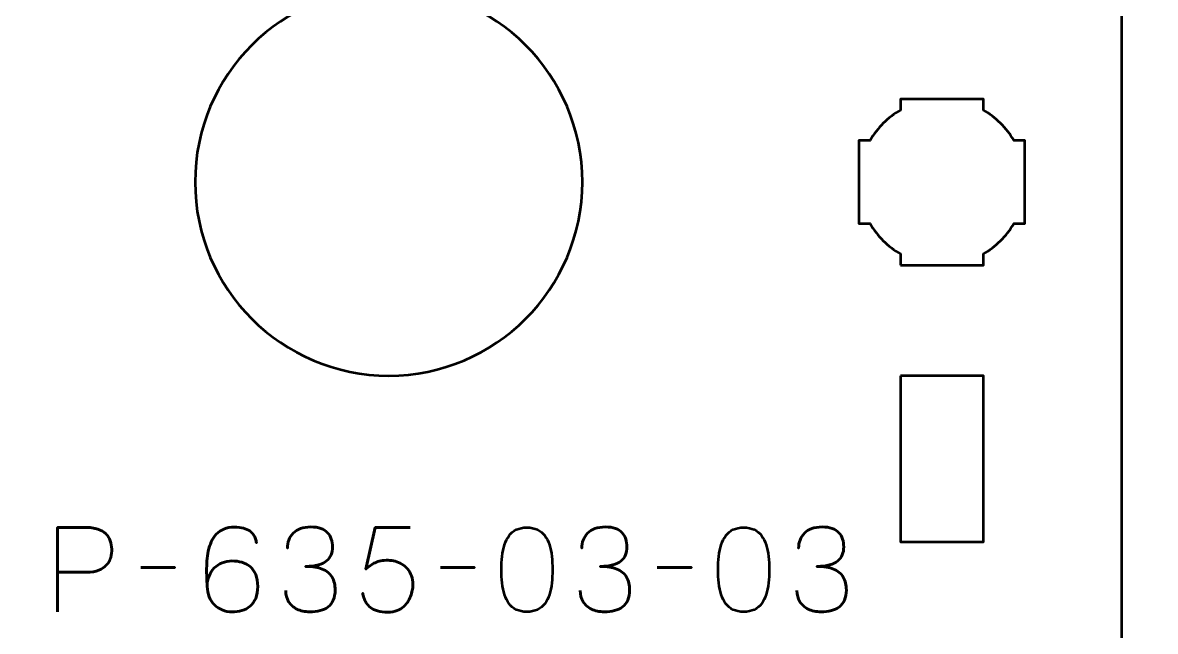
# Model space of a CAD drawing. Header units: centimetres. Extents: x -21 to 0, y -29.7 to 0.
# Drawn here: x -18.823 to -14.728, y -27.174 to -24.974 of the extents above; entities that cross this region are included whole.
import ezdxf

# ---------------------------------------------------------------- set-up
doc = ezdxf.new("R2010")
doc.units = ezdxf.units.CM
doc.header["$MEASUREMENT"] = 0
doc.layers.add('Layer 1', color=7, linetype='Continuous')

msp = doc.modelspace()

# ---------------------------------------------------------------- linework, layer by layer
at = {"layer": 'Layer 1', "color": 1, "lineweight": 53}
msp.add_open_spline([(-21.00003, -29.19995), (-21.00003, -29.19995), (-21.00003, -1.69992), (-21.00003, -1.69992), (-21.00003, -1.69992), (-21.00003, -1.61709), (-20.93286, -1.54992), (-20.85003, -1.54992), (-20.85003, -1.54992), (-20.7672, -1.54992), (-20.70003, -1.48275), (-20.70003, -1.39992), (-20.70003, -1.39992), (-20.70003, -1.31709), (-20.7672, -1.24992), (-20.85003, -1.24992), (-20.85003, -1.24992), (-20.93286, -1.24992), (-21.00003, -1.18275), (-21.00003, -1.09992), (-21.00003, -1.09992), (-21.00003, -1.09992), (-21.00003, -0.49992), (-21.00003, -0.49992), (-21.00003, -0.49992), (-21.00003, -0.22295), (-20.77694, 0.00004), (-20.49994, 0.00004), (-20.49994, 0.00004), (-20.49994, 0.00004), (-0.50008, 0.00004), (-0.50008, 0.00004), (-0.50008, 0.00004), (-0.22294, 0.00004), (0.00002, -0.22295), (0.00002, -0.49992), (0.00002, -0.49992), (0.00002, -0.49992), (0.00002, -29.19995), (0.00002, -29.19995), (0.00002, -29.19995), (0.00002, -29.47695), (-0.22294, -29.70004), (-0.50008, -29.70004), (-0.50008, -29.70004), (-0.50008, -29.70004), (-20.49994, -29.70004), (-20.49994, -29.70004), (-20.49994, -29.70004), (-20.77694, -29.70004), (-21.00003, -29.47695), (-21.00003, -29.19995)], degree=3, knots=[0, 0, 0, 0, 0.0769231, 0.0769231, 0.0769231, 0.0769231, 0.1538462, 0.1538462, 0.1538462, 0.1538462, 0.2307692, 0.2307692, 0.2307692, 0.2307692, 0.3076923, 0.3076923, 0.3076923, 0.3076923, 0.3846154, 0.3846154, 0.3846154, 0.3846154, 0.4615385, 0.4615385, 0.4615385, 0.4615385, 0.5384615, 0.5384615, 0.5384615, 0.5384615, 0.6153846, 0.6153846, 0.6153846, 0.6153846, 0.6923077, 0.6923077, 0.6923077, 0.6923077, 0.7692308, 0.7692308, 0.7692308, 0.7692308, 0.8461538, 0.8461538, 0.8461538, 0.8461538, 0.9230769, 0.9230769, 0.9230769, 0.9230769, 1, 1, 1, 1], dxfattribs=at)
at = {"layer": 'Layer 1', "color": 3, "lineweight": 53}
msp.add_open_spline([(-19.64993, -22.89997), (-19.64993, -22.89997), (-15.35006, -22.89997), (-15.35006, -22.89997), (-15.35006, -22.89997), (-15.07292, -22.89997), (-14.84996, -23.12306), (-14.84996, -23.40006), (-14.84996, -23.40006), (-14.84996, -23.40006), (-14.84996, -27.69993), (-14.84996, -27.69993), (-14.84996, -27.69993), (-14.84996, -27.97707), (-15.07292, -28.20003), (-15.35006, -28.20003), (-15.35006, -28.20003), (-15.35006, -28.20003), (-19.64993, -28.20003), (-19.64993, -28.20003), (-19.64993, -28.20003), (-19.92693, -28.20003), (-20.15002, -27.97707), (-20.15002, -27.69993), (-20.15002, -27.69993), (-20.15002, -27.69993), (-20.15002, -23.40006), (-20.15002, -23.40006), (-20.15002, -23.40006), (-20.15002, -23.12306), (-19.92693, -22.89997), (-19.64993, -22.89997)], degree=3, knots=[0, 0, 0, 0, 0.125, 0.125, 0.125, 0.125, 0.25, 0.25, 0.25, 0.25, 0.375, 0.375, 0.375, 0.375, 0.5, 0.5, 0.5, 0.5, 0.625, 0.625, 0.625, 0.625, 0.75, 0.75, 0.75, 0.75, 0.875, 0.875, 0.875, 0.875, 1, 1, 1, 1], dxfattribs=at)
at = {"layer": 'Layer 1', "lineweight": 53}
for points, knots in [([(-17.49999, -24.85), (-17.11345, -24.85), (-16.79999, -25.16346), (-16.79999, -25.55), (-16.79999, -25.55), (-16.79999, -25.93654), (-17.11345, -26.25), (-17.49999, -26.25), (-17.49999, -26.25), (-17.88653, -26.25), (-18.19999, -25.93654), (-18.19999, -25.55), (-18.19999, -25.55), (-18.19999, -25.16346), (-17.88653, -24.85), (-17.49999, -24.85)], [0, 0, 0, 0, 0.25, 0.25, 0.25, 0.25, 0.5, 0.5, 0.5, 0.5, 0.75, 0.75, 0.75, 0.75, 1, 1, 1, 1]), ([(-15.64998, -25.85006), (-15.64998, -25.85006), (-15.64998, -25.80988), (-15.64998, -25.80988), (-15.64998, -25.80988), (-15.69552, -25.78355), (-15.73348, -25.7456), (-15.75983, -25.70007), (-15.75983, -25.70007), (-15.75983, -25.70007), (-15.79998, -25.70007), (-15.79998, -25.70007), (-15.79998, -25.70007), (-15.79998, -25.70007), (-15.79998, -25.55155), (-15.79998, -25.55155), (-15.79998, -25.55155), (-15.79998, -25.55155), (-15.8, -25.55), (-15.8, -25.55), (-15.8, -25.55), (-15.8, -25.55), (-15.79998, -25.54845), (-15.79998, -25.54845), (-15.79998, -25.54845), (-15.79998, -25.54845), (-15.79998, -25.40006), (-15.79998, -25.40006), (-15.79998, -25.40006), (-15.79998, -25.40006), (-15.75988, -25.40006), (-15.75988, -25.40006), (-15.75988, -25.40006), (-15.73353, -25.35449), (-15.69554, -25.31649), (-15.64998, -25.29013), (-15.64998, -25.29013), (-15.64998, -25.29013), (-15.64998, -25.25005), (-15.64998, -25.25005), (-15.64998, -25.25005), (-15.64998, -25.25005), (-15.50464, -25.25005), (-15.50464, -25.25005), (-15.50464, -25.25005), (-15.50464, -25.25005), (-15.5, -25.24999), (-15.5, -25.24999), (-15.5, -25.24999), (-15.5, -25.24999), (-15.49535, -25.25005), (-15.49535, -25.25005), (-15.49535, -25.25005), (-15.49535, -25.25005), (-15.34997, -25.25005), (-15.34997, -25.25005), (-15.34997, -25.25005), (-15.34997, -25.25005), (-15.34997, -25.29013), (-15.34997, -25.29013), (-15.34997, -25.29013), (-15.3044, -25.31649), (-15.26643, -25.35449), (-15.24009, -25.40006), (-15.24009, -25.40006), (-15.24009, -25.40006), (-15.19997, -25.40006), (-15.19997, -25.40006), (-15.19997, -25.40006), (-15.19997, -25.40006), (-15.19997, -25.70007), (-15.19997, -25.70007), (-15.19997, -25.70007), (-15.19997, -25.70007), (-15.24014, -25.70007), (-15.24014, -25.70007), (-15.24014, -25.70007), (-15.26648, -25.7456), (-15.30444, -25.78355), (-15.34997, -25.80988), (-15.34997, -25.80988), (-15.34997, -25.80988), (-15.34997, -25.85006), (-15.34997, -25.85006), (-15.34997, -25.85006), (-15.34997, -25.85006), (-15.64998, -25.85006), (-15.64998, -25.85006)], [0, 0, 0, 0, 0.0454545, 0.0454545, 0.0454545, 0.0454545, 0.0909091, 0.0909091, 0.0909091, 0.0909091, 0.1363636, 0.1363636, 0.1363636, 0.1363636, 0.1818182, 0.1818182, 0.1818182, 0.1818182, 0.2272727, 0.2272727, 0.2272727, 0.2272727, 0.2727273, 0.2727273, 0.2727273, 0.2727273, 0.3181818, 0.3181818, 0.3181818, 0.3181818, 0.3636364, 0.3636364, 0.3636364, 0.3636364, 0.4090909, 0.4090909, 0.4090909, 0.4090909, 0.4545455, 0.4545455, 0.4545455, 0.4545455, 0.5, 0.5, 0.5, 0.5, 0.5454545, 0.5454545, 0.5454545, 0.5454545, 0.5909091, 0.5909091, 0.5909091, 0.5909091, 0.6363636, 0.6363636, 0.6363636, 0.6363636, 0.6818182, 0.6818182, 0.6818182, 0.6818182, 0.7272727, 0.7272727, 0.7272727, 0.7272727, 0.7727273, 0.7727273, 0.7727273, 0.7727273, 0.8181818, 0.8181818, 0.8181818, 0.8181818, 0.8636364, 0.8636364, 0.8636364, 0.8636364, 0.9090909, 0.9090909, 0.9090909, 0.9090909, 0.9545455, 0.9545455, 0.9545455, 0.9545455, 1, 1, 1, 1]), ([(-15.65006, -26.24998), (-15.65006, -26.24998), (-15.35006, -26.24998), (-15.35006, -26.24998), (-15.35006, -26.24998), (-15.35006, -26.24998), (-15.35006, -26.84998), (-15.35006, -26.84998), (-15.35006, -26.84998), (-15.35006, -26.84998), (-15.65006, -26.84998), (-15.65006, -26.84998), (-15.65006, -26.84998), (-15.65006, -26.84998), (-15.65006, -26.24998), (-15.65006, -26.24998)], [0, 0, 0, 0, 0.25, 0.25, 0.25, 0.25, 0.5, 0.5, 0.5, 0.5, 0.75, 0.75, 0.75, 0.75, 1, 1, 1, 1])]:
    msp.add_open_spline(points, degree=3, knots=knots, dxfattribs=at)
at = {"layer": 'Layer 1', "color": 5, "lineweight": 53}
for points, knots in [([(-18.69699, -27.10342), (-18.69699, -27.10342), (-18.69699, -26.7982), (-18.69699, -26.7982), (-18.69699, -26.7982), (-18.69699, -26.7982), (-18.59962, -26.7982), (-18.59962, -26.7982), (-18.59962, -26.7982), (-18.58015, -26.79827), (-18.56414, -26.80046), (-18.55151, -26.80469), (-18.55151, -26.80469), (-18.53895, -26.80885), (-18.52907, -26.81464), (-18.52194, -26.82198), (-18.52194, -26.82198), (-18.51482, -26.82924), (-18.50974, -26.83757), (-18.50663, -26.84695), (-18.50663, -26.84695), (-18.5036, -26.85634), (-18.50184, -26.86614), (-18.50141, -26.87652), (-18.50141, -26.87652), (-18.50092, -26.88689), (-18.50212, -26.89705), (-18.50494, -26.90692), (-18.50494, -26.90692), (-18.50783, -26.9168), (-18.5127, -26.92576), (-18.51969, -26.93381), (-18.51969, -26.93381), (-18.5266, -26.94185), (-18.53598, -26.94827), (-18.54777, -26.953), (-18.54777, -26.953), (-18.55955, -26.95779), (-18.57415, -26.96019), (-18.59158, -26.96033), (-18.59158, -26.96033), (-18.59158, -26.96033), (-18.69699, -26.96033), (-18.69699, -26.96033), (-18.69699, -26.96033), (-18.69699, -26.96033), (-18.59158, -26.96033), (-18.59158, -26.96033), (-18.59158, -26.96033), (-18.57451, -26.96019), (-18.56004, -26.95779), (-18.54833, -26.953), (-18.54833, -26.953), (-18.53655, -26.94827), (-18.52716, -26.94185), (-18.52011, -26.93381), (-18.52011, -26.93381), (-18.51312, -26.92576), (-18.50811, -26.9168), (-18.50515, -26.90692), (-18.50515, -26.90692), (-18.50219, -26.89705), (-18.50092, -26.88689), (-18.50141, -26.87652), (-18.50141, -26.87652), (-18.50184, -26.86614), (-18.5036, -26.85634), (-18.50677, -26.84695), (-18.50677, -26.84695), (-18.50988, -26.83757), (-18.5151, -26.82924), (-18.52223, -26.82198), (-18.52223, -26.82198), (-18.52942, -26.81464), (-18.5393, -26.80885), (-18.55186, -26.80469), (-18.55186, -26.80469), (-18.56449, -26.80046), (-18.58036, -26.79827), (-18.59962, -26.7982), (-18.59962, -26.7982), (-18.59962, -26.7982), (-18.69699, -26.7982), (-18.69699, -26.7982), (-18.69699, -26.7982), (-18.69699, -26.7982), (-18.69699, -27.10342), (-18.69699, -27.10342)], [0, 0, 0, 0, 0.0454545, 0.0454545, 0.0454545, 0.0454545, 0.0909091, 0.0909091, 0.0909091, 0.0909091, 0.1363636, 0.1363636, 0.1363636, 0.1363636, 0.1818182, 0.1818182, 0.1818182, 0.1818182, 0.2272727, 0.2272727, 0.2272727, 0.2272727, 0.2727273, 0.2727273, 0.2727273, 0.2727273, 0.3181818, 0.3181818, 0.3181818, 0.3181818, 0.3636364, 0.3636364, 0.3636364, 0.3636364, 0.4090909, 0.4090909, 0.4090909, 0.4090909, 0.4545455, 0.4545455, 0.4545455, 0.4545455, 0.5, 0.5, 0.5, 0.5, 0.5454545, 0.5454545, 0.5454545, 0.5454545, 0.5909091, 0.5909091, 0.5909091, 0.5909091, 0.6363636, 0.6363636, 0.6363636, 0.6363636, 0.6818182, 0.6818182, 0.6818182, 0.6818182, 0.7272727, 0.7272727, 0.7272727, 0.7272727, 0.7727273, 0.7727273, 0.7727273, 0.7727273, 0.8181818, 0.8181818, 0.8181818, 0.8181818, 0.8636364, 0.8636364, 0.8636364, 0.8636364, 0.9090909, 0.9090909, 0.9090909, 0.9090909, 0.9545455, 0.9545455, 0.9545455, 0.9545455, 1, 1, 1, 1]), ([(-18.1564, -27.01156), (-18.15633, -26.99773), (-18.15408, -26.98524), (-18.14956, -26.97395), (-18.14956, -26.97395), (-18.14512, -26.96273), (-18.13884, -26.95307), (-18.13072, -26.94495), (-18.13072, -26.94495), (-18.12268, -26.93691), (-18.11315, -26.9307), (-18.10229, -26.92633), (-18.10229, -26.92633), (-18.09142, -26.92195), (-18.0795, -26.91977), (-18.06666, -26.91969), (-18.06666, -26.91969), (-18.05375, -26.91962), (-18.04168, -26.92125), (-18.03046, -26.92449), (-18.03046, -26.92449), (-18.01924, -26.92767), (-18.00944, -26.93289), (-18.0009, -26.94009), (-18.0009, -26.94009), (-17.99236, -26.94721), (-17.98566, -26.95667), (-17.98086, -26.96845), (-17.98086, -26.96845), (-17.97607, -26.98023), (-17.9736, -26.99455), (-17.97353, -27.01156), (-17.97353, -27.01156), (-17.9736, -27.02856), (-17.97607, -27.04288), (-17.98086, -27.05467), (-17.98086, -27.05467), (-17.98566, -27.06645), (-17.99236, -27.0759), (-18.0009, -27.08303), (-18.0009, -27.08303), (-18.00944, -27.09023), (-18.01924, -27.09545), (-18.03046, -27.09862), (-18.03046, -27.09862), (-18.04168, -27.10187), (-18.05375, -27.10349), (-18.06666, -27.10342), (-18.06666, -27.10342), (-18.0795, -27.10335), (-18.09128, -27.10116), (-18.10208, -27.09679), (-18.10208, -27.09679), (-18.1128, -27.09241), (-18.12211, -27.0862), (-18.13009, -27.07809), (-18.13009, -27.07809), (-18.13806, -27.07005), (-18.14434, -27.06038), (-18.14885, -27.04909), (-18.14885, -27.04909), (-18.15344, -27.03787), (-18.15591, -27.02539), (-18.1564, -27.01156), (-18.1564, -27.01156), (-18.15669, -27.00457), (-18.15704, -26.99625), (-18.15753, -26.98658), (-18.15753, -26.98658), (-18.15803, -26.97684), (-18.15831, -26.96626), (-18.15838, -26.9549), (-18.15838, -26.9549), (-18.15845, -26.94347), (-18.1581, -26.93169), (-18.15718, -26.91962), (-18.15718, -26.91962), (-18.15633, -26.90749), (-18.15464, -26.89556), (-18.15217, -26.88378), (-18.15217, -26.88378), (-18.1497, -26.87207), (-18.14617, -26.86099), (-18.14152, -26.85062), (-18.14152, -26.85062), (-18.13686, -26.84025), (-18.13086, -26.83108), (-18.12345, -26.8231), (-18.12345, -26.8231), (-18.11598, -26.81513), (-18.10687, -26.80885), (-18.09608, -26.80427), (-18.09608, -26.80427), (-18.08528, -26.79975), (-18.07251, -26.79742), (-18.05777, -26.79735), (-18.05777, -26.79735), (-18.04493, -26.79742), (-18.03406, -26.79869), (-18.02503, -26.80116), (-18.02503, -26.80116), (-18.016, -26.80363), (-18.00859, -26.80695), (-18.00266, -26.81104), (-18.00266, -26.81104), (-17.99681, -26.8152), (-17.99215, -26.81972), (-17.98877, -26.82473), (-17.98877, -26.82473), (-17.98538, -26.82967), (-17.98284, -26.83468), (-17.98129, -26.83969), (-17.98129, -26.83969), (-17.97966, -26.84469), (-17.97861, -26.84935), (-17.97818, -26.85366), (-17.97818, -26.85366), (-17.97861, -26.84935), (-17.97966, -26.84469), (-17.98129, -26.83969), (-17.98129, -26.83969), (-17.98284, -26.83468), (-17.98538, -26.82967), (-17.98877, -26.82473), (-17.98877, -26.82473), (-17.99215, -26.81972), (-17.99681, -26.8152), (-18.00266, -26.81104), (-18.00266, -26.81104), (-18.00859, -26.80695), (-18.016, -26.80363), (-18.02503, -26.80116), (-18.02503, -26.80116), (-18.03406, -26.79869), (-18.04493, -26.79742), (-18.05777, -26.79735), (-18.05777, -26.79735), (-18.07251, -26.79742), (-18.08528, -26.79975), (-18.09608, -26.80427), (-18.09608, -26.80427), (-18.10687, -26.80885), (-18.11598, -26.81513), (-18.12345, -26.8231), (-18.12345, -26.8231), (-18.13086, -26.83108), (-18.13686, -26.84025), (-18.14152, -26.85062), (-18.14152, -26.85062), (-18.14617, -26.86099), (-18.1497, -26.87207), (-18.15217, -26.88378), (-18.15217, -26.88378), (-18.15464, -26.89556), (-18.15633, -26.90749), (-18.15718, -26.91962), (-18.15718, -26.91962), (-18.1581, -26.93169), (-18.15845, -26.94347), (-18.15838, -26.9549), (-18.15838, -26.9549), (-18.15831, -26.96626), (-18.15803, -26.97684), (-18.15753, -26.98658), (-18.15753, -26.98658), (-18.15704, -26.99625), (-18.15669, -27.00457), (-18.1564, -27.01156), (-18.1564, -27.01156), (-18.15591, -27.02539), (-18.15344, -27.03787), (-18.14885, -27.04909), (-18.14885, -27.04909), (-18.14434, -27.06038), (-18.13806, -27.07005), (-18.13009, -27.07809), (-18.13009, -27.07809), (-18.12211, -27.0862), (-18.1128, -27.09241), (-18.10208, -27.09679), (-18.10208, -27.09679), (-18.09128, -27.10116), (-18.0795, -27.10335), (-18.06666, -27.10342), (-18.06666, -27.10342), (-18.05375, -27.10349), (-18.04168, -27.10187), (-18.03046, -27.09862), (-18.03046, -27.09862), (-18.01924, -27.09545), (-18.00944, -27.09023), (-18.0009, -27.08303), (-18.0009, -27.08303), (-17.99236, -27.0759), (-17.98566, -27.06645), (-17.98086, -27.05467), (-17.98086, -27.05467), (-17.97607, -27.04288), (-17.9736, -27.02856), (-17.97353, -27.01156), (-17.97353, -27.01156), (-17.9736, -26.99455), (-17.97607, -26.98023), (-17.98086, -26.96845), (-17.98086, -26.96845), (-17.98566, -26.95667), (-17.99236, -26.94721), (-18.0009, -26.94009), (-18.0009, -26.94009), (-18.00944, -26.93289), (-18.01924, -26.92767), (-18.03046, -26.92449), (-18.03046, -26.92449), (-18.04168, -26.92125), (-18.05375, -26.91962), (-18.06666, -26.91969), (-18.06666, -26.91969), (-18.0795, -26.91977), (-18.09142, -26.92195), (-18.10229, -26.92633), (-18.10229, -26.92633), (-18.11315, -26.9307), (-18.12268, -26.93691), (-18.13072, -26.94495), (-18.13072, -26.94495), (-18.13884, -26.95307), (-18.14512, -26.96273), (-18.14956, -26.97395), (-18.14956, -26.97395), (-18.15408, -26.98524), (-18.15633, -26.99773), (-18.1564, -27.01156)], [0, 0, 0, 0, 0.0172414, 0.0172414, 0.0172414, 0.0172414, 0.0344828, 0.0344828, 0.0344828, 0.0344828, 0.0517241, 0.0517241, 0.0517241, 0.0517241, 0.0689655, 0.0689655, 0.0689655, 0.0689655, 0.0862069, 0.0862069, 0.0862069, 0.0862069, 0.1034483, 0.1034483, 0.1034483, 0.1034483, 0.1206897, 0.1206897, 0.1206897, 0.1206897, 0.137931, 0.137931, 0.137931, 0.137931, 0.1551724, 0.1551724, 0.1551724, 0.1551724, 0.1724138, 0.1724138, 0.1724138, 0.1724138, 0.1896552, 0.1896552, 0.1896552, 0.1896552, 0.2068966, 0.2068966, 0.2068966, 0.2068966, 0.2241379, 0.2241379, 0.2241379, 0.2241379, 0.2413793, 0.2413793, 0.2413793, 0.2413793, 0.2586207, 0.2586207, 0.2586207, 0.2586207, 0.2758621, 0.2758621, 0.2758621, 0.2758621, 0.2931034, 0.2931034, 0.2931034, 0.2931034, 0.3103448, 0.3103448, 0.3103448, 0.3103448, 0.3275862, 0.3275862, 0.3275862, 0.3275862, 0.3448276, 0.3448276, 0.3448276, 0.3448276, 0.362069, 0.362069, 0.362069, 0.362069, 0.3793103, 0.3793103, 0.3793103, 0.3793103, 0.3965517, 0.3965517, 0.3965517, 0.3965517, 0.4137931, 0.4137931, 0.4137931, 0.4137931, 0.4310345, 0.4310345, 0.4310345, 0.4310345, 0.4482759, 0.4482759, 0.4482759, 0.4482759, 0.4655172, 0.4655172, 0.4655172, 0.4655172, 0.4827586, 0.4827586, 0.4827586, 0.4827586, 0.5, 0.5, 0.5, 0.5, 0.5172414, 0.5172414, 0.5172414, 0.5172414, 0.5344828, 0.5344828, 0.5344828, 0.5344828, 0.5517241, 0.5517241, 0.5517241, 0.5517241, 0.5689655, 0.5689655, 0.5689655, 0.5689655, 0.5862069, 0.5862069, 0.5862069, 0.5862069, 0.6034483, 0.6034483, 0.6034483, 0.6034483, 0.6206897, 0.6206897, 0.6206897, 0.6206897, 0.637931, 0.637931, 0.637931, 0.637931, 0.6551724, 0.6551724, 0.6551724, 0.6551724, 0.6724138, 0.6724138, 0.6724138, 0.6724138, 0.6896552, 0.6896552, 0.6896552, 0.6896552, 0.7068966, 0.7068966, 0.7068966, 0.7068966, 0.7241379, 0.7241379, 0.7241379, 0.7241379, 0.7413793, 0.7413793, 0.7413793, 0.7413793, 0.7586207, 0.7586207, 0.7586207, 0.7586207, 0.7758621, 0.7758621, 0.7758621, 0.7758621, 0.7931034, 0.7931034, 0.7931034, 0.7931034, 0.8103448, 0.8103448, 0.8103448, 0.8103448, 0.8275862, 0.8275862, 0.8275862, 0.8275862, 0.8448276, 0.8448276, 0.8448276, 0.8448276, 0.862069, 0.862069, 0.862069, 0.862069, 0.8793103, 0.8793103, 0.8793103, 0.8793103, 0.8965517, 0.8965517, 0.8965517, 0.8965517, 0.9137931, 0.9137931, 0.9137931, 0.9137931, 0.9310345, 0.9310345, 0.9310345, 0.9310345, 0.9482759, 0.9482759, 0.9482759, 0.9482759, 0.9655172, 0.9655172, 0.9655172, 0.9655172, 0.9827586, 0.9827586, 0.9827586, 0.9827586, 1, 1, 1, 1]), ([(-17.87235, -27.0268), (-17.87228, -27.04204), (-17.86875, -27.0553), (-17.86177, -27.0668), (-17.86177, -27.0668), (-17.85478, -27.07823), (-17.84483, -27.08719), (-17.83185, -27.09361), (-17.83185, -27.09361), (-17.81887, -27.10003), (-17.80328, -27.10328), (-17.78514, -27.10342), (-17.78514, -27.10342), (-17.77153, -27.10342), (-17.75918, -27.10201), (-17.74796, -27.09905), (-17.74796, -27.09905), (-17.73681, -27.09608), (-17.72722, -27.0915), (-17.7191, -27.08522), (-17.7191, -27.08522), (-17.71099, -27.07894), (-17.70478, -27.07082), (-17.70034, -27.06095), (-17.70034, -27.06095), (-17.69596, -27.051), (-17.69378, -27.03907), (-17.69371, -27.0251), (-17.69371, -27.0251), (-17.69363, -27.00648), (-17.69744, -26.99074), (-17.70499, -26.97797), (-17.70499, -26.97797), (-17.71254, -26.9652), (-17.72426, -26.95561), (-17.73999, -26.94905), (-17.73999, -26.94905), (-17.75572, -26.94248), (-17.7759, -26.93917), (-17.80038, -26.93917), (-17.80038, -26.93917), (-17.78211, -26.93924), (-17.7668, -26.93755), (-17.75431, -26.93409), (-17.75431, -26.93409), (-17.74189, -26.93063), (-17.73195, -26.92576), (-17.72447, -26.91941), (-17.72447, -26.91941), (-17.71699, -26.91313), (-17.71156, -26.90565), (-17.70831, -26.89705), (-17.70831, -26.89705), (-17.70499, -26.88851), (-17.70337, -26.87913), (-17.70344, -26.8689), (-17.70344, -26.8689), (-17.70337, -26.85866), (-17.70478, -26.84921), (-17.7076, -26.84046), (-17.7076, -26.84046), (-17.71036, -26.83171), (-17.71487, -26.82402), (-17.72101, -26.81746), (-17.72101, -26.81746), (-17.72715, -26.8109), (-17.73526, -26.80575), (-17.74521, -26.80208), (-17.74521, -26.80208), (-17.75523, -26.79841), (-17.76744, -26.79658), (-17.78176, -26.79651), (-17.78176, -26.79651), (-17.79601, -26.79658), (-17.8085, -26.79869), (-17.81908, -26.80279), (-17.81908, -26.80279), (-17.82974, -26.80688), (-17.83848, -26.81245), (-17.84554, -26.81958), (-17.84554, -26.81958), (-17.85252, -26.8267), (-17.85775, -26.83482), (-17.8612, -26.84399), (-17.8612, -26.84399), (-17.86473, -26.85316), (-17.86642, -26.8629), (-17.86642, -26.87313), (-17.86642, -26.87313), (-17.86642, -26.8629), (-17.86473, -26.85316), (-17.8612, -26.84399), (-17.8612, -26.84399), (-17.85775, -26.83482), (-17.85252, -26.8267), (-17.84554, -26.81958), (-17.84554, -26.81958), (-17.83848, -26.81245), (-17.82974, -26.80688), (-17.81908, -26.80279), (-17.81908, -26.80279), (-17.8085, -26.79869), (-17.79601, -26.79658), (-17.78176, -26.79651), (-17.78176, -26.79651), (-17.76744, -26.79658), (-17.75523, -26.79841), (-17.74521, -26.80208), (-17.74521, -26.80208), (-17.73526, -26.80575), (-17.72715, -26.8109), (-17.72101, -26.81746), (-17.72101, -26.81746), (-17.71487, -26.82402), (-17.71036, -26.83171), (-17.7076, -26.84046), (-17.7076, -26.84046), (-17.70478, -26.84921), (-17.70337, -26.85866), (-17.70344, -26.8689), (-17.70344, -26.8689), (-17.70337, -26.87913), (-17.70499, -26.88851), (-17.70831, -26.89705), (-17.70831, -26.89705), (-17.71156, -26.90565), (-17.71699, -26.91313), (-17.72447, -26.91941), (-17.72447, -26.91941), (-17.73195, -26.92576), (-17.74189, -26.93063), (-17.75431, -26.93409), (-17.75431, -26.93409), (-17.7668, -26.93755), (-17.78211, -26.93924), (-17.80038, -26.93917), (-17.80038, -26.93917), (-17.7759, -26.93917), (-17.75572, -26.94248), (-17.73999, -26.94905), (-17.73999, -26.94905), (-17.72426, -26.95561), (-17.71254, -26.9652), (-17.70499, -26.97797), (-17.70499, -26.97797), (-17.69744, -26.99074), (-17.69363, -27.00648), (-17.69371, -27.0251), (-17.69371, -27.0251), (-17.69378, -27.03907), (-17.69596, -27.051), (-17.70034, -27.06095), (-17.70034, -27.06095), (-17.70478, -27.07082), (-17.71099, -27.07894), (-17.7191, -27.08522), (-17.7191, -27.08522), (-17.72722, -27.0915), (-17.73681, -27.09608), (-17.74796, -27.09905), (-17.74796, -27.09905), (-17.75918, -27.10201), (-17.77153, -27.10342), (-17.78514, -27.10342), (-17.78514, -27.10342), (-17.80328, -27.10328), (-17.81887, -27.10003), (-17.83185, -27.09361), (-17.83185, -27.09361), (-17.84483, -27.08719), (-17.85478, -27.07823), (-17.86177, -27.0668), (-17.86177, -27.0668), (-17.86875, -27.0553), (-17.87228, -27.04204), (-17.87235, -27.0268)], [0, 0, 0, 0, 0.0227273, 0.0227273, 0.0227273, 0.0227273, 0.0454545, 0.0454545, 0.0454545, 0.0454545, 0.0681818, 0.0681818, 0.0681818, 0.0681818, 0.0909091, 0.0909091, 0.0909091, 0.0909091, 0.1136364, 0.1136364, 0.1136364, 0.1136364, 0.1363636, 0.1363636, 0.1363636, 0.1363636, 0.1590909, 0.1590909, 0.1590909, 0.1590909, 0.1818182, 0.1818182, 0.1818182, 0.1818182, 0.2045455, 0.2045455, 0.2045455, 0.2045455, 0.2272727, 0.2272727, 0.2272727, 0.2272727, 0.25, 0.25, 0.25, 0.25, 0.2727273, 0.2727273, 0.2727273, 0.2727273, 0.2954545, 0.2954545, 0.2954545, 0.2954545, 0.3181818, 0.3181818, 0.3181818, 0.3181818, 0.3409091, 0.3409091, 0.3409091, 0.3409091, 0.3636364, 0.3636364, 0.3636364, 0.3636364, 0.3863636, 0.3863636, 0.3863636, 0.3863636, 0.4090909, 0.4090909, 0.4090909, 0.4090909, 0.4318182, 0.4318182, 0.4318182, 0.4318182, 0.4545455, 0.4545455, 0.4545455, 0.4545455, 0.4772727, 0.4772727, 0.4772727, 0.4772727, 0.5, 0.5, 0.5, 0.5, 0.5227273, 0.5227273, 0.5227273, 0.5227273, 0.5454545, 0.5454545, 0.5454545, 0.5454545, 0.5681818, 0.5681818, 0.5681818, 0.5681818, 0.5909091, 0.5909091, 0.5909091, 0.5909091, 0.6136364, 0.6136364, 0.6136364, 0.6136364, 0.6363636, 0.6363636, 0.6363636, 0.6363636, 0.6590909, 0.6590909, 0.6590909, 0.6590909, 0.6818182, 0.6818182, 0.6818182, 0.6818182, 0.7045455, 0.7045455, 0.7045455, 0.7045455, 0.7272727, 0.7272727, 0.7272727, 0.7272727, 0.75, 0.75, 0.75, 0.75, 0.7727273, 0.7727273, 0.7727273, 0.7727273, 0.7954545, 0.7954545, 0.7954545, 0.7954545, 0.8181818, 0.8181818, 0.8181818, 0.8181818, 0.8409091, 0.8409091, 0.8409091, 0.8409091, 0.8636364, 0.8636364, 0.8636364, 0.8636364, 0.8863636, 0.8863636, 0.8863636, 0.8863636, 0.9090909, 0.9090909, 0.9090909, 0.9090909, 0.9318182, 0.9318182, 0.9318182, 0.9318182, 0.9545455, 0.9545455, 0.9545455, 0.9545455, 0.9772727, 0.9772727, 0.9772727, 0.9772727, 1, 1, 1, 1]), ([(-17.42235, -26.7982), (-17.42235, -26.7982), (-17.54935, -26.7982), (-17.54935, -26.7982), (-17.54935, -26.7982), (-17.54935, -26.7982), (-17.58322, -26.94975), (-17.58322, -26.94975), (-17.58322, -26.94975), (-17.57729, -26.94467), (-17.57165, -26.94009), (-17.56621, -26.93606), (-17.56621, -26.93606), (-17.56085, -26.93204), (-17.55521, -26.92866), (-17.54921, -26.92583), (-17.54921, -26.92583), (-17.54328, -26.92301), (-17.53651, -26.92089), (-17.52889, -26.91941), (-17.52889, -26.91941), (-17.52134, -26.91793), (-17.51231, -26.91715), (-17.50194, -26.91715), (-17.50194, -26.91715), (-17.49347, -26.91715), (-17.485, -26.91828), (-17.47654, -26.92061), (-17.47654, -26.92061), (-17.46807, -26.92287), (-17.46003, -26.92633), (-17.45241, -26.93091), (-17.45241, -26.93091), (-17.44472, -26.93557), (-17.43794, -26.94136), (-17.43202, -26.94834), (-17.43202, -26.94834), (-17.42602, -26.95533), (-17.42129, -26.96351), (-17.41791, -26.97289), (-17.41791, -26.97289), (-17.41445, -26.98228), (-17.41269, -26.99293), (-17.41262, -27.00478), (-17.41262, -27.00478), (-17.41254, -27.00916), (-17.41304, -27.01466), (-17.41403, -27.02115), (-17.41403, -27.02115), (-17.41494, -27.02764), (-17.41664, -27.0347), (-17.41904, -27.04218), (-17.41904, -27.04218), (-17.42143, -27.04966), (-17.42482, -27.05707), (-17.42912, -27.0644), (-17.42912, -27.0644), (-17.43343, -27.07174), (-17.43893, -27.07844), (-17.44556, -27.08451), (-17.44556, -27.08451), (-17.4522, -27.09058), (-17.46024, -27.09545), (-17.46962, -27.09912), (-17.46962, -27.09912), (-17.47908, -27.10271), (-17.49016, -27.10462), (-17.50278, -27.10469), (-17.50278, -27.10469), (-17.51788, -27.10462), (-17.53058, -27.103), (-17.54088, -27.09996), (-17.54088, -27.09996), (-17.55119, -27.09686), (-17.55958, -27.09284), (-17.56607, -27.08776), (-17.56607, -27.08776), (-17.57263, -27.08268), (-17.57771, -27.0771), (-17.58138, -27.07104), (-17.58138, -27.07104), (-17.58505, -27.06497), (-17.5878, -27.0589), (-17.58964, -27.05283), (-17.58964, -27.05283), (-17.59147, -27.04676), (-17.59288, -27.04119), (-17.5938, -27.03611), (-17.5938, -27.03611), (-17.59288, -27.04119), (-17.59147, -27.04676), (-17.58964, -27.05283), (-17.58964, -27.05283), (-17.5878, -27.0589), (-17.58505, -27.06497), (-17.58138, -27.07104), (-17.58138, -27.07104), (-17.57771, -27.0771), (-17.57263, -27.08268), (-17.56607, -27.08776), (-17.56607, -27.08776), (-17.55958, -27.09284), (-17.55119, -27.09686), (-17.54088, -27.09996), (-17.54088, -27.09996), (-17.53058, -27.103), (-17.51788, -27.10462), (-17.50278, -27.10469), (-17.50278, -27.10469), (-17.49016, -27.10462), (-17.47908, -27.10271), (-17.46962, -27.09912), (-17.46962, -27.09912), (-17.46024, -27.09545), (-17.4522, -27.09058), (-17.44556, -27.08451), (-17.44556, -27.08451), (-17.43893, -27.07844), (-17.43343, -27.07174), (-17.42912, -27.0644), (-17.42912, -27.0644), (-17.42482, -27.05707), (-17.42143, -27.04966), (-17.41904, -27.04218), (-17.41904, -27.04218), (-17.41664, -27.0347), (-17.41494, -27.02764), (-17.41403, -27.02115), (-17.41403, -27.02115), (-17.41304, -27.01466), (-17.41254, -27.00916), (-17.41262, -27.00478), (-17.41262, -27.00478), (-17.41269, -26.99293), (-17.41445, -26.98228), (-17.41791, -26.97289), (-17.41791, -26.97289), (-17.42129, -26.96351), (-17.42602, -26.95533), (-17.43202, -26.94834), (-17.43202, -26.94834), (-17.43794, -26.94136), (-17.44472, -26.93557), (-17.45241, -26.93091), (-17.45241, -26.93091), (-17.46003, -26.92633), (-17.46807, -26.92287), (-17.47654, -26.92061), (-17.47654, -26.92061), (-17.485, -26.91828), (-17.49347, -26.91715), (-17.50194, -26.91715), (-17.50194, -26.91715), (-17.51231, -26.91715), (-17.52134, -26.91793), (-17.52889, -26.91941), (-17.52889, -26.91941), (-17.53651, -26.92089), (-17.54328, -26.92301), (-17.54921, -26.92583), (-17.54921, -26.92583), (-17.55521, -26.92866), (-17.56085, -26.93204), (-17.56621, -26.93606), (-17.56621, -26.93606), (-17.57165, -26.94009), (-17.57729, -26.94467), (-17.58322, -26.94975), (-17.58322, -26.94975), (-17.58322, -26.94975), (-17.54935, -26.7982), (-17.54935, -26.7982), (-17.54935, -26.7982), (-17.54935, -26.7982), (-17.42235, -26.7982), (-17.42235, -26.7982)], [0, 0, 0, 0, 0.0227273, 0.0227273, 0.0227273, 0.0227273, 0.0454545, 0.0454545, 0.0454545, 0.0454545, 0.0681818, 0.0681818, 0.0681818, 0.0681818, 0.0909091, 0.0909091, 0.0909091, 0.0909091, 0.1136364, 0.1136364, 0.1136364, 0.1136364, 0.1363636, 0.1363636, 0.1363636, 0.1363636, 0.1590909, 0.1590909, 0.1590909, 0.1590909, 0.1818182, 0.1818182, 0.1818182, 0.1818182, 0.2045455, 0.2045455, 0.2045455, 0.2045455, 0.2272727, 0.2272727, 0.2272727, 0.2272727, 0.25, 0.25, 0.25, 0.25, 0.2727273, 0.2727273, 0.2727273, 0.2727273, 0.2954545, 0.2954545, 0.2954545, 0.2954545, 0.3181818, 0.3181818, 0.3181818, 0.3181818, 0.3409091, 0.3409091, 0.3409091, 0.3409091, 0.3636364, 0.3636364, 0.3636364, 0.3636364, 0.3863636, 0.3863636, 0.3863636, 0.3863636, 0.4090909, 0.4090909, 0.4090909, 0.4090909, 0.4318182, 0.4318182, 0.4318182, 0.4318182, 0.4545455, 0.4545455, 0.4545455, 0.4545455, 0.4772727, 0.4772727, 0.4772727, 0.4772727, 0.5, 0.5, 0.5, 0.5, 0.5227273, 0.5227273, 0.5227273, 0.5227273, 0.5454545, 0.5454545, 0.5454545, 0.5454545, 0.5681818, 0.5681818, 0.5681818, 0.5681818, 0.5909091, 0.5909091, 0.5909091, 0.5909091, 0.6136364, 0.6136364, 0.6136364, 0.6136364, 0.6363636, 0.6363636, 0.6363636, 0.6363636, 0.6590909, 0.6590909, 0.6590909, 0.6590909, 0.6818182, 0.6818182, 0.6818182, 0.6818182, 0.7045455, 0.7045455, 0.7045455, 0.7045455, 0.7272727, 0.7272727, 0.7272727, 0.7272727, 0.75, 0.75, 0.75, 0.75, 0.7727273, 0.7727273, 0.7727273, 0.7727273, 0.7954545, 0.7954545, 0.7954545, 0.7954545, 0.8181818, 0.8181818, 0.8181818, 0.8181818, 0.8409091, 0.8409091, 0.8409091, 0.8409091, 0.8636364, 0.8636364, 0.8636364, 0.8636364, 0.8863636, 0.8863636, 0.8863636, 0.8863636, 0.9090909, 0.9090909, 0.9090909, 0.9090909, 0.9318182, 0.9318182, 0.9318182, 0.9318182, 0.9545455, 0.9545455, 0.9545455, 0.9545455, 0.9772727, 0.9772727, 0.9772727, 0.9772727, 1, 1, 1, 1]), ([(-17.00029, -27.10342), (-16.98548, -27.10335), (-16.97271, -27.10074), (-16.96205, -27.09566), (-16.96205, -27.09566), (-16.95147, -27.09058), (-16.94265, -27.08331), (-16.9356, -27.07407), (-16.9356, -27.07407), (-16.92861, -27.06476), (-16.92311, -27.05375), (-16.91902, -27.04105), (-16.91902, -27.04105), (-16.91499, -27.02835), (-16.9121, -27.01445), (-16.91048, -26.99921), (-16.91048, -26.99921), (-16.90878, -26.98397), (-16.90794, -26.96795), (-16.90801, -26.95102), (-16.90801, -26.95102), (-16.90794, -26.93416), (-16.90878, -26.91814), (-16.91048, -26.90297), (-16.91048, -26.90297), (-16.9121, -26.8878), (-16.91499, -26.87383), (-16.91902, -26.86113), (-16.91902, -26.86113), (-16.92311, -26.8485), (-16.92861, -26.8375), (-16.9356, -26.82811), (-16.9356, -26.82811), (-16.94265, -26.8188), (-16.95147, -26.81153), (-16.96205, -26.80645), (-16.96205, -26.80645), (-16.97271, -26.8013), (-16.98548, -26.79869), (-17.00029, -26.79862), (-17.00029, -26.79862), (-17.01511, -26.79869), (-17.02788, -26.8013), (-17.03854, -26.80645), (-17.03854, -26.80645), (-17.04912, -26.81153), (-17.05794, -26.8188), (-17.06499, -26.82811), (-17.06499, -26.82811), (-17.07198, -26.8375), (-17.07748, -26.8485), (-17.08157, -26.86113), (-17.08157, -26.86113), (-17.0856, -26.87383), (-17.08849, -26.8878), (-17.09011, -26.90297), (-17.09011, -26.90297), (-17.0918, -26.91814), (-17.09265, -26.93416), (-17.09258, -26.95102), (-17.09258, -26.95102), (-17.09265, -26.96795), (-17.0918, -26.98397), (-17.09011, -26.99921), (-17.09011, -26.99921), (-17.08849, -27.01445), (-17.0856, -27.02835), (-17.08157, -27.04105), (-17.08157, -27.04105), (-17.07748, -27.05375), (-17.07198, -27.06476), (-17.06499, -27.07407), (-17.06499, -27.07407), (-17.05794, -27.08331), (-17.04912, -27.09058), (-17.03854, -27.09566), (-17.03854, -27.09566), (-17.02788, -27.10074), (-17.01511, -27.10335), (-17.00029, -27.10342)], [0, 0, 0, 0, 0.05, 0.05, 0.05, 0.05, 0.1, 0.1, 0.1, 0.1, 0.15, 0.15, 0.15, 0.15, 0.2, 0.2, 0.2, 0.2, 0.25, 0.25, 0.25, 0.25, 0.3, 0.3, 0.3, 0.3, 0.35, 0.35, 0.35, 0.35, 0.4, 0.4, 0.4, 0.4, 0.45, 0.45, 0.45, 0.45, 0.5, 0.5, 0.5, 0.5, 0.55, 0.55, 0.55, 0.55, 0.6, 0.6, 0.6, 0.6, 0.65, 0.65, 0.65, 0.65, 0.7, 0.7, 0.7, 0.7, 0.75, 0.75, 0.75, 0.75, 0.8, 0.8, 0.8, 0.8, 0.85, 0.85, 0.85, 0.85, 0.9, 0.9, 0.9, 0.9, 0.95, 0.95, 0.95, 0.95, 1, 1, 1, 1]), ([(-17.00029, -27.10342), (-16.98548, -27.10335), (-16.97271, -27.10074), (-16.96205, -27.09566), (-16.96205, -27.09566), (-16.95147, -27.09058), (-16.94265, -27.08331), (-16.9356, -27.07407), (-16.9356, -27.07407), (-16.92861, -27.06476), (-16.92311, -27.05375), (-16.91902, -27.04105), (-16.91902, -27.04105), (-16.91499, -27.02835), (-16.9121, -27.01445), (-16.91048, -26.99921), (-16.91048, -26.99921), (-16.90878, -26.98397), (-16.90794, -26.96795), (-16.90801, -26.95102), (-16.90801, -26.95102), (-16.90794, -26.93416), (-16.90878, -26.91814), (-16.91048, -26.90297), (-16.91048, -26.90297), (-16.9121, -26.8878), (-16.91499, -26.87383), (-16.91902, -26.86113), (-16.91902, -26.86113), (-16.92311, -26.8485), (-16.92861, -26.8375), (-16.9356, -26.82811), (-16.9356, -26.82811), (-16.94265, -26.8188), (-16.95147, -26.81153), (-16.96205, -26.80645), (-16.96205, -26.80645), (-16.97271, -26.8013), (-16.98548, -26.79869), (-17.00029, -26.79862), (-17.00029, -26.79862), (-17.01511, -26.79869), (-17.02788, -26.8013), (-17.03854, -26.80645), (-17.03854, -26.80645), (-17.04912, -26.81153), (-17.05794, -26.8188), (-17.06499, -26.82811), (-17.06499, -26.82811), (-17.07198, -26.8375), (-17.07748, -26.8485), (-17.08157, -26.86113), (-17.08157, -26.86113), (-17.0856, -26.87383), (-17.08849, -26.8878), (-17.09011, -26.90297), (-17.09011, -26.90297), (-17.0918, -26.91814), (-17.09265, -26.93416), (-17.09258, -26.95102), (-17.09258, -26.95102), (-17.09265, -26.96795), (-17.0918, -26.98397), (-17.09011, -26.99921), (-17.09011, -26.99921), (-17.08849, -27.01445), (-17.0856, -27.02835), (-17.08157, -27.04105), (-17.08157, -27.04105), (-17.07748, -27.05375), (-17.07198, -27.06476), (-17.06499, -27.07407), (-17.06499, -27.07407), (-17.05794, -27.08331), (-17.04912, -27.09058), (-17.03854, -27.09566), (-17.03854, -27.09566), (-17.02788, -27.10074), (-17.01511, -27.10335), (-17.00029, -27.10342)], [0, 0, 0, 0, 0.05, 0.05, 0.05, 0.05, 0.1, 0.1, 0.1, 0.1, 0.15, 0.15, 0.15, 0.15, 0.2, 0.2, 0.2, 0.2, 0.25, 0.25, 0.25, 0.25, 0.3, 0.3, 0.3, 0.3, 0.35, 0.35, 0.35, 0.35, 0.4, 0.4, 0.4, 0.4, 0.45, 0.45, 0.45, 0.45, 0.5, 0.5, 0.5, 0.5, 0.55, 0.55, 0.55, 0.55, 0.6, 0.6, 0.6, 0.6, 0.65, 0.65, 0.65, 0.65, 0.7, 0.7, 0.7, 0.7, 0.75, 0.75, 0.75, 0.75, 0.8, 0.8, 0.8, 0.8, 0.85, 0.85, 0.85, 0.85, 0.9, 0.9, 0.9, 0.9, 0.95, 0.95, 0.95, 0.95, 1, 1, 1, 1]), ([(-16.80768, -27.0268), (-16.80761, -27.04204), (-16.80408, -27.0553), (-16.7971, -27.0668), (-16.7971, -27.0668), (-16.79011, -27.07823), (-16.78016, -27.08719), (-16.76718, -27.09361), (-16.76718, -27.09361), (-16.7542, -27.10003), (-16.73861, -27.10328), (-16.72047, -27.10342), (-16.72047, -27.10342), (-16.70686, -27.10342), (-16.69451, -27.10201), (-16.68329, -27.09905), (-16.68329, -27.09905), (-16.67214, -27.09608), (-16.66255, -27.0915), (-16.65443, -27.08522), (-16.65443, -27.08522), (-16.64632, -27.07894), (-16.64011, -27.07082), (-16.63567, -27.06095), (-16.63567, -27.06095), (-16.63129, -27.051), (-16.62911, -27.03907), (-16.62904, -27.0251), (-16.62904, -27.0251), (-16.62896, -27.00648), (-16.63277, -26.99074), (-16.64032, -26.97797), (-16.64032, -26.97797), (-16.64787, -26.9652), (-16.65959, -26.95561), (-16.67532, -26.94905), (-16.67532, -26.94905), (-16.69105, -26.94248), (-16.71123, -26.93917), (-16.73571, -26.93917), (-16.73571, -26.93917), (-16.71744, -26.93924), (-16.70213, -26.93755), (-16.68964, -26.93409), (-16.68964, -26.93409), (-16.67722, -26.93063), (-16.66728, -26.92576), (-16.6598, -26.91941), (-16.6598, -26.91941), (-16.65232, -26.91313), (-16.64689, -26.90565), (-16.64364, -26.89705), (-16.64364, -26.89705), (-16.64032, -26.88851), (-16.6387, -26.87913), (-16.63877, -26.8689), (-16.63877, -26.8689), (-16.6387, -26.85866), (-16.64011, -26.84921), (-16.64293, -26.84046), (-16.64293, -26.84046), (-16.64569, -26.83171), (-16.6502, -26.82402), (-16.65634, -26.81746), (-16.65634, -26.81746), (-16.66248, -26.8109), (-16.67059, -26.80575), (-16.68054, -26.80208), (-16.68054, -26.80208), (-16.69056, -26.79841), (-16.70277, -26.79658), (-16.71709, -26.79651), (-16.71709, -26.79651), (-16.73134, -26.79658), (-16.74383, -26.79869), (-16.75441, -26.80279), (-16.75441, -26.80279), (-16.76507, -26.80688), (-16.77381, -26.81245), (-16.78087, -26.81958), (-16.78087, -26.81958), (-16.78785, -26.8267), (-16.79308, -26.83482), (-16.79653, -26.84399), (-16.79653, -26.84399), (-16.80006, -26.85316), (-16.80175, -26.8629), (-16.80175, -26.87313), (-16.80175, -26.87313), (-16.80175, -26.8629), (-16.80006, -26.85316), (-16.79653, -26.84399), (-16.79653, -26.84399), (-16.79308, -26.83482), (-16.78785, -26.8267), (-16.78087, -26.81958), (-16.78087, -26.81958), (-16.77381, -26.81245), (-16.76507, -26.80688), (-16.75441, -26.80279), (-16.75441, -26.80279), (-16.74383, -26.79869), (-16.73134, -26.79658), (-16.71709, -26.79651), (-16.71709, -26.79651), (-16.70277, -26.79658), (-16.69056, -26.79841), (-16.68054, -26.80208), (-16.68054, -26.80208), (-16.67059, -26.80575), (-16.66248, -26.8109), (-16.65634, -26.81746), (-16.65634, -26.81746), (-16.6502, -26.82402), (-16.64569, -26.83171), (-16.64293, -26.84046), (-16.64293, -26.84046), (-16.64011, -26.84921), (-16.6387, -26.85866), (-16.63877, -26.8689), (-16.63877, -26.8689), (-16.6387, -26.87913), (-16.64032, -26.88851), (-16.64364, -26.89705), (-16.64364, -26.89705), (-16.64689, -26.90565), (-16.65232, -26.91313), (-16.6598, -26.91941), (-16.6598, -26.91941), (-16.66728, -26.92576), (-16.67722, -26.93063), (-16.68964, -26.93409), (-16.68964, -26.93409), (-16.70213, -26.93755), (-16.71744, -26.93924), (-16.73571, -26.93917), (-16.73571, -26.93917), (-16.71123, -26.93917), (-16.69105, -26.94248), (-16.67532, -26.94905), (-16.67532, -26.94905), (-16.65959, -26.95561), (-16.64787, -26.9652), (-16.64032, -26.97797), (-16.64032, -26.97797), (-16.63277, -26.99074), (-16.62896, -27.00648), (-16.62904, -27.0251), (-16.62904, -27.0251), (-16.62911, -27.03907), (-16.63129, -27.051), (-16.63567, -27.06095), (-16.63567, -27.06095), (-16.64011, -27.07082), (-16.64632, -27.07894), (-16.65443, -27.08522), (-16.65443, -27.08522), (-16.66255, -27.0915), (-16.67214, -27.09608), (-16.68329, -27.09905), (-16.68329, -27.09905), (-16.69451, -27.10201), (-16.70686, -27.10342), (-16.72047, -27.10342), (-16.72047, -27.10342), (-16.73861, -27.10328), (-16.7542, -27.10003), (-16.76718, -27.09361), (-16.76718, -27.09361), (-16.78016, -27.08719), (-16.79011, -27.07823), (-16.7971, -27.0668), (-16.7971, -27.0668), (-16.80408, -27.0553), (-16.80761, -27.04204), (-16.80768, -27.0268)], [0, 0, 0, 0, 0.0227273, 0.0227273, 0.0227273, 0.0227273, 0.0454545, 0.0454545, 0.0454545, 0.0454545, 0.0681818, 0.0681818, 0.0681818, 0.0681818, 0.0909091, 0.0909091, 0.0909091, 0.0909091, 0.1136364, 0.1136364, 0.1136364, 0.1136364, 0.1363636, 0.1363636, 0.1363636, 0.1363636, 0.1590909, 0.1590909, 0.1590909, 0.1590909, 0.1818182, 0.1818182, 0.1818182, 0.1818182, 0.2045455, 0.2045455, 0.2045455, 0.2045455, 0.2272727, 0.2272727, 0.2272727, 0.2272727, 0.25, 0.25, 0.25, 0.25, 0.2727273, 0.2727273, 0.2727273, 0.2727273, 0.2954545, 0.2954545, 0.2954545, 0.2954545, 0.3181818, 0.3181818, 0.3181818, 0.3181818, 0.3409091, 0.3409091, 0.3409091, 0.3409091, 0.3636364, 0.3636364, 0.3636364, 0.3636364, 0.3863636, 0.3863636, 0.3863636, 0.3863636, 0.4090909, 0.4090909, 0.4090909, 0.4090909, 0.4318182, 0.4318182, 0.4318182, 0.4318182, 0.4545455, 0.4545455, 0.4545455, 0.4545455, 0.4772727, 0.4772727, 0.4772727, 0.4772727, 0.5, 0.5, 0.5, 0.5, 0.5227273, 0.5227273, 0.5227273, 0.5227273, 0.5454545, 0.5454545, 0.5454545, 0.5454545, 0.5681818, 0.5681818, 0.5681818, 0.5681818, 0.5909091, 0.5909091, 0.5909091, 0.5909091, 0.6136364, 0.6136364, 0.6136364, 0.6136364, 0.6363636, 0.6363636, 0.6363636, 0.6363636, 0.6590909, 0.6590909, 0.6590909, 0.6590909, 0.6818182, 0.6818182, 0.6818182, 0.6818182, 0.7045455, 0.7045455, 0.7045455, 0.7045455, 0.7272727, 0.7272727, 0.7272727, 0.7272727, 0.75, 0.75, 0.75, 0.75, 0.7727273, 0.7727273, 0.7727273, 0.7727273, 0.7954545, 0.7954545, 0.7954545, 0.7954545, 0.8181818, 0.8181818, 0.8181818, 0.8181818, 0.8409091, 0.8409091, 0.8409091, 0.8409091, 0.8636364, 0.8636364, 0.8636364, 0.8636364, 0.8863636, 0.8863636, 0.8863636, 0.8863636, 0.9090909, 0.9090909, 0.9090909, 0.9090909, 0.9318182, 0.9318182, 0.9318182, 0.9318182, 0.9545455, 0.9545455, 0.9545455, 0.9545455, 0.9772727, 0.9772727, 0.9772727, 0.9772727, 1, 1, 1, 1]), ([(-16.21671, -27.10342), (-16.2019, -27.10335), (-16.18913, -27.10074), (-16.17847, -27.09566), (-16.17847, -27.09566), (-16.16789, -27.09058), (-16.15907, -27.08331), (-16.15202, -27.07407), (-16.15202, -27.07407), (-16.14503, -27.06476), (-16.13953, -27.05375), (-16.13544, -27.04105), (-16.13544, -27.04105), (-16.13141, -27.02835), (-16.12852, -27.01445), (-16.1269, -26.99921), (-16.1269, -26.99921), (-16.1252, -26.98397), (-16.12436, -26.96795), (-16.12443, -26.95102), (-16.12443, -26.95102), (-16.12436, -26.93416), (-16.1252, -26.91814), (-16.1269, -26.90297), (-16.1269, -26.90297), (-16.12852, -26.8878), (-16.13141, -26.87383), (-16.13544, -26.86113), (-16.13544, -26.86113), (-16.13953, -26.8485), (-16.14503, -26.8375), (-16.15202, -26.82811), (-16.15202, -26.82811), (-16.15907, -26.8188), (-16.16789, -26.81153), (-16.17847, -26.80645), (-16.17847, -26.80645), (-16.18913, -26.8013), (-16.2019, -26.79869), (-16.21671, -26.79862), (-16.21671, -26.79862), (-16.23153, -26.79869), (-16.2443, -26.8013), (-16.25496, -26.80645), (-16.25496, -26.80645), (-16.26554, -26.81153), (-16.27436, -26.8188), (-16.28141, -26.82811), (-16.28141, -26.82811), (-16.2884, -26.8375), (-16.2939, -26.8485), (-16.29799, -26.86113), (-16.29799, -26.86113), (-16.30202, -26.87383), (-16.30491, -26.8878), (-16.30653, -26.90297), (-16.30653, -26.90297), (-16.30822, -26.91814), (-16.30907, -26.93416), (-16.309, -26.95102), (-16.309, -26.95102), (-16.30907, -26.96795), (-16.30822, -26.98397), (-16.30653, -26.99921), (-16.30653, -26.99921), (-16.30491, -27.01445), (-16.30202, -27.02835), (-16.29799, -27.04105), (-16.29799, -27.04105), (-16.2939, -27.05375), (-16.2884, -27.06476), (-16.28141, -27.07407), (-16.28141, -27.07407), (-16.27436, -27.08331), (-16.26554, -27.09058), (-16.25496, -27.09566), (-16.25496, -27.09566), (-16.2443, -27.10074), (-16.23153, -27.10335), (-16.21671, -27.10342)], [0, 0, 0, 0, 0.05, 0.05, 0.05, 0.05, 0.1, 0.1, 0.1, 0.1, 0.15, 0.15, 0.15, 0.15, 0.2, 0.2, 0.2, 0.2, 0.25, 0.25, 0.25, 0.25, 0.3, 0.3, 0.3, 0.3, 0.35, 0.35, 0.35, 0.35, 0.4, 0.4, 0.4, 0.4, 0.45, 0.45, 0.45, 0.45, 0.5, 0.5, 0.5, 0.5, 0.55, 0.55, 0.55, 0.55, 0.6, 0.6, 0.6, 0.6, 0.65, 0.65, 0.65, 0.65, 0.7, 0.7, 0.7, 0.7, 0.75, 0.75, 0.75, 0.75, 0.8, 0.8, 0.8, 0.8, 0.85, 0.85, 0.85, 0.85, 0.9, 0.9, 0.9, 0.9, 0.95, 0.95, 0.95, 0.95, 1, 1, 1, 1]), ([(-16.21671, -27.10342), (-16.2019, -27.10335), (-16.18913, -27.10074), (-16.17847, -27.09566), (-16.17847, -27.09566), (-16.16789, -27.09058), (-16.15907, -27.08331), (-16.15202, -27.07407), (-16.15202, -27.07407), (-16.14503, -27.06476), (-16.13953, -27.05375), (-16.13544, -27.04105), (-16.13544, -27.04105), (-16.13141, -27.02835), (-16.12852, -27.01445), (-16.1269, -26.99921), (-16.1269, -26.99921), (-16.1252, -26.98397), (-16.12436, -26.96795), (-16.12443, -26.95102), (-16.12443, -26.95102), (-16.12436, -26.93416), (-16.1252, -26.91814), (-16.1269, -26.90297), (-16.1269, -26.90297), (-16.12852, -26.8878), (-16.13141, -26.87383), (-16.13544, -26.86113), (-16.13544, -26.86113), (-16.13953, -26.8485), (-16.14503, -26.8375), (-16.15202, -26.82811), (-16.15202, -26.82811), (-16.15907, -26.8188), (-16.16789, -26.81153), (-16.17847, -26.80645), (-16.17847, -26.80645), (-16.18913, -26.8013), (-16.2019, -26.79869), (-16.21671, -26.79862), (-16.21671, -26.79862), (-16.23153, -26.79869), (-16.2443, -26.8013), (-16.25496, -26.80645), (-16.25496, -26.80645), (-16.26554, -26.81153), (-16.27436, -26.8188), (-16.28141, -26.82811), (-16.28141, -26.82811), (-16.2884, -26.8375), (-16.2939, -26.8485), (-16.29799, -26.86113), (-16.29799, -26.86113), (-16.30202, -26.87383), (-16.30491, -26.8878), (-16.30653, -26.90297), (-16.30653, -26.90297), (-16.30822, -26.91814), (-16.30907, -26.93416), (-16.309, -26.95102), (-16.309, -26.95102), (-16.30907, -26.96795), (-16.30822, -26.98397), (-16.30653, -26.99921), (-16.30653, -26.99921), (-16.30491, -27.01445), (-16.30202, -27.02835), (-16.29799, -27.04105), (-16.29799, -27.04105), (-16.2939, -27.05375), (-16.2884, -27.06476), (-16.28141, -27.07407), (-16.28141, -27.07407), (-16.27436, -27.08331), (-16.26554, -27.09058), (-16.25496, -27.09566), (-16.25496, -27.09566), (-16.2443, -27.10074), (-16.23153, -27.10335), (-16.21671, -27.10342)], [0, 0, 0, 0, 0.05, 0.05, 0.05, 0.05, 0.1, 0.1, 0.1, 0.1, 0.15, 0.15, 0.15, 0.15, 0.2, 0.2, 0.2, 0.2, 0.25, 0.25, 0.25, 0.25, 0.3, 0.3, 0.3, 0.3, 0.35, 0.35, 0.35, 0.35, 0.4, 0.4, 0.4, 0.4, 0.45, 0.45, 0.45, 0.45, 0.5, 0.5, 0.5, 0.5, 0.55, 0.55, 0.55, 0.55, 0.6, 0.6, 0.6, 0.6, 0.65, 0.65, 0.65, 0.65, 0.7, 0.7, 0.7, 0.7, 0.75, 0.75, 0.75, 0.75, 0.8, 0.8, 0.8, 0.8, 0.85, 0.85, 0.85, 0.85, 0.9, 0.9, 0.9, 0.9, 0.95, 0.95, 0.95, 0.95, 1, 1, 1, 1]), ([(-16.0241, -27.0268), (-16.02403, -27.04204), (-16.0205, -27.0553), (-16.01352, -27.0668), (-16.01352, -27.0668), (-16.00653, -27.07823), (-15.99658, -27.08719), (-15.9836, -27.09361), (-15.9836, -27.09361), (-15.97062, -27.10003), (-15.95503, -27.10328), (-15.93689, -27.10342), (-15.93689, -27.10342), (-15.92328, -27.10342), (-15.91093, -27.10201), (-15.89971, -27.09905), (-15.89971, -27.09905), (-15.88856, -27.09608), (-15.87897, -27.0915), (-15.87085, -27.08522), (-15.87085, -27.08522), (-15.86274, -27.07894), (-15.85653, -27.07082), (-15.85209, -27.06095), (-15.85209, -27.06095), (-15.84771, -27.051), (-15.84553, -27.03907), (-15.84546, -27.0251), (-15.84546, -27.0251), (-15.84538, -27.00648), (-15.84919, -26.99074), (-15.85674, -26.97797), (-15.85674, -26.97797), (-15.86429, -26.9652), (-15.87601, -26.95561), (-15.89174, -26.94905), (-15.89174, -26.94905), (-15.90747, -26.94248), (-15.92765, -26.93917), (-15.95213, -26.93917), (-15.95213, -26.93917), (-15.93386, -26.93924), (-15.91855, -26.93755), (-15.90606, -26.93409), (-15.90606, -26.93409), (-15.89364, -26.93063), (-15.8837, -26.92576), (-15.87622, -26.91941), (-15.87622, -26.91941), (-15.86874, -26.91313), (-15.86331, -26.90565), (-15.86006, -26.89705), (-15.86006, -26.89705), (-15.85674, -26.88851), (-15.85512, -26.87913), (-15.85519, -26.8689), (-15.85519, -26.8689), (-15.85512, -26.85866), (-15.85653, -26.84921), (-15.85935, -26.84046), (-15.85935, -26.84046), (-15.86211, -26.83171), (-15.86662, -26.82402), (-15.87276, -26.81746), (-15.87276, -26.81746), (-15.8789, -26.8109), (-15.88701, -26.80575), (-15.89696, -26.80208), (-15.89696, -26.80208), (-15.90698, -26.79841), (-15.91919, -26.79658), (-15.93351, -26.79651), (-15.93351, -26.79651), (-15.94776, -26.79658), (-15.96025, -26.79869), (-15.97083, -26.80279), (-15.97083, -26.80279), (-15.98149, -26.80688), (-15.99023, -26.81245), (-15.99729, -26.81958), (-15.99729, -26.81958), (-16.00427, -26.8267), (-16.0095, -26.83482), (-16.01295, -26.84399), (-16.01295, -26.84399), (-16.01648, -26.85316), (-16.01817, -26.8629), (-16.01817, -26.87313), (-16.01817, -26.87313), (-16.01817, -26.8629), (-16.01648, -26.85316), (-16.01295, -26.84399), (-16.01295, -26.84399), (-16.0095, -26.83482), (-16.00427, -26.8267), (-15.99729, -26.81958), (-15.99729, -26.81958), (-15.99023, -26.81245), (-15.98149, -26.80688), (-15.97083, -26.80279), (-15.97083, -26.80279), (-15.96025, -26.79869), (-15.94776, -26.79658), (-15.93351, -26.79651), (-15.93351, -26.79651), (-15.91919, -26.79658), (-15.90698, -26.79841), (-15.89696, -26.80208), (-15.89696, -26.80208), (-15.88701, -26.80575), (-15.8789, -26.8109), (-15.87276, -26.81746), (-15.87276, -26.81746), (-15.86662, -26.82402), (-15.86211, -26.83171), (-15.85935, -26.84046), (-15.85935, -26.84046), (-15.85653, -26.84921), (-15.85512, -26.85866), (-15.85519, -26.8689), (-15.85519, -26.8689), (-15.85512, -26.87913), (-15.85674, -26.88851), (-15.86006, -26.89705), (-15.86006, -26.89705), (-15.86331, -26.90565), (-15.86874, -26.91313), (-15.87622, -26.91941), (-15.87622, -26.91941), (-15.8837, -26.92576), (-15.89364, -26.93063), (-15.90606, -26.93409), (-15.90606, -26.93409), (-15.91855, -26.93755), (-15.93386, -26.93924), (-15.95213, -26.93917), (-15.95213, -26.93917), (-15.92765, -26.93917), (-15.90747, -26.94248), (-15.89174, -26.94905), (-15.89174, -26.94905), (-15.87601, -26.95561), (-15.86429, -26.9652), (-15.85674, -26.97797), (-15.85674, -26.97797), (-15.84919, -26.99074), (-15.84538, -27.00648), (-15.84546, -27.0251), (-15.84546, -27.0251), (-15.84553, -27.03907), (-15.84771, -27.051), (-15.85209, -27.06095), (-15.85209, -27.06095), (-15.85653, -27.07082), (-15.86274, -27.07894), (-15.87085, -27.08522), (-15.87085, -27.08522), (-15.87897, -27.0915), (-15.88856, -27.09608), (-15.89971, -27.09905), (-15.89971, -27.09905), (-15.91093, -27.10201), (-15.92328, -27.10342), (-15.93689, -27.10342), (-15.93689, -27.10342), (-15.95503, -27.10328), (-15.97062, -27.10003), (-15.9836, -27.09361), (-15.9836, -27.09361), (-15.99658, -27.08719), (-16.00653, -27.07823), (-16.01352, -27.0668), (-16.01352, -27.0668), (-16.0205, -27.0553), (-16.02403, -27.04204), (-16.0241, -27.0268)], [0, 0, 0, 0, 0.0227273, 0.0227273, 0.0227273, 0.0227273, 0.0454545, 0.0454545, 0.0454545, 0.0454545, 0.0681818, 0.0681818, 0.0681818, 0.0681818, 0.0909091, 0.0909091, 0.0909091, 0.0909091, 0.1136364, 0.1136364, 0.1136364, 0.1136364, 0.1363636, 0.1363636, 0.1363636, 0.1363636, 0.1590909, 0.1590909, 0.1590909, 0.1590909, 0.1818182, 0.1818182, 0.1818182, 0.1818182, 0.2045455, 0.2045455, 0.2045455, 0.2045455, 0.2272727, 0.2272727, 0.2272727, 0.2272727, 0.25, 0.25, 0.25, 0.25, 0.2727273, 0.2727273, 0.2727273, 0.2727273, 0.2954545, 0.2954545, 0.2954545, 0.2954545, 0.3181818, 0.3181818, 0.3181818, 0.3181818, 0.3409091, 0.3409091, 0.3409091, 0.3409091, 0.3636364, 0.3636364, 0.3636364, 0.3636364, 0.3863636, 0.3863636, 0.3863636, 0.3863636, 0.4090909, 0.4090909, 0.4090909, 0.4090909, 0.4318182, 0.4318182, 0.4318182, 0.4318182, 0.4545455, 0.4545455, 0.4545455, 0.4545455, 0.4772727, 0.4772727, 0.4772727, 0.4772727, 0.5, 0.5, 0.5, 0.5, 0.5227273, 0.5227273, 0.5227273, 0.5227273, 0.5454545, 0.5454545, 0.5454545, 0.5454545, 0.5681818, 0.5681818, 0.5681818, 0.5681818, 0.5909091, 0.5909091, 0.5909091, 0.5909091, 0.6136364, 0.6136364, 0.6136364, 0.6136364, 0.6363636, 0.6363636, 0.6363636, 0.6363636, 0.6590909, 0.6590909, 0.6590909, 0.6590909, 0.6818182, 0.6818182, 0.6818182, 0.6818182, 0.7045455, 0.7045455, 0.7045455, 0.7045455, 0.7272727, 0.7272727, 0.7272727, 0.7272727, 0.75, 0.75, 0.75, 0.75, 0.7727273, 0.7727273, 0.7727273, 0.7727273, 0.7954545, 0.7954545, 0.7954545, 0.7954545, 0.8181818, 0.8181818, 0.8181818, 0.8181818, 0.8409091, 0.8409091, 0.8409091, 0.8409091, 0.8636364, 0.8636364, 0.8636364, 0.8636364, 0.8863636, 0.8863636, 0.8863636, 0.8863636, 0.9090909, 0.9090909, 0.9090909, 0.9090909, 0.9318182, 0.9318182, 0.9318182, 0.9318182, 0.9545455, 0.9545455, 0.9545455, 0.9545455, 0.9772727, 0.9772727, 0.9772727, 0.9772727, 1, 1, 1, 1]), ([(-18.39643, -26.94382), (-18.39643, -26.94382), (-18.27324, -26.94382), (-18.27324, -26.94382), (-18.27324, -26.94382), (-18.27324, -26.94382), (-18.39643, -26.94382), (-18.39643, -26.94382)], [0, 0, 0, 0, 0.5, 0.5, 0.5, 0.5, 1, 1, 1, 1]), ([(-17.31271, -26.94382), (-17.31271, -26.94382), (-17.18952, -26.94382), (-17.18952, -26.94382), (-17.18952, -26.94382), (-17.18952, -26.94382), (-17.31271, -26.94382), (-17.31271, -26.94382)], [0, 0, 0, 0, 0.5, 0.5, 0.5, 0.5, 1, 1, 1, 1]), ([(-16.52913, -26.94382), (-16.52913, -26.94382), (-16.40594, -26.94382), (-16.40594, -26.94382), (-16.40594, -26.94382), (-16.40594, -26.94382), (-16.52913, -26.94382), (-16.52913, -26.94382)], [0, 0, 0, 0, 0.5, 0.5, 0.5, 0.5, 1, 1, 1, 1])]:
    msp.add_open_spline(points, degree=3, knots=knots, dxfattribs=at)

doc.saveas('drawing.dxf')
